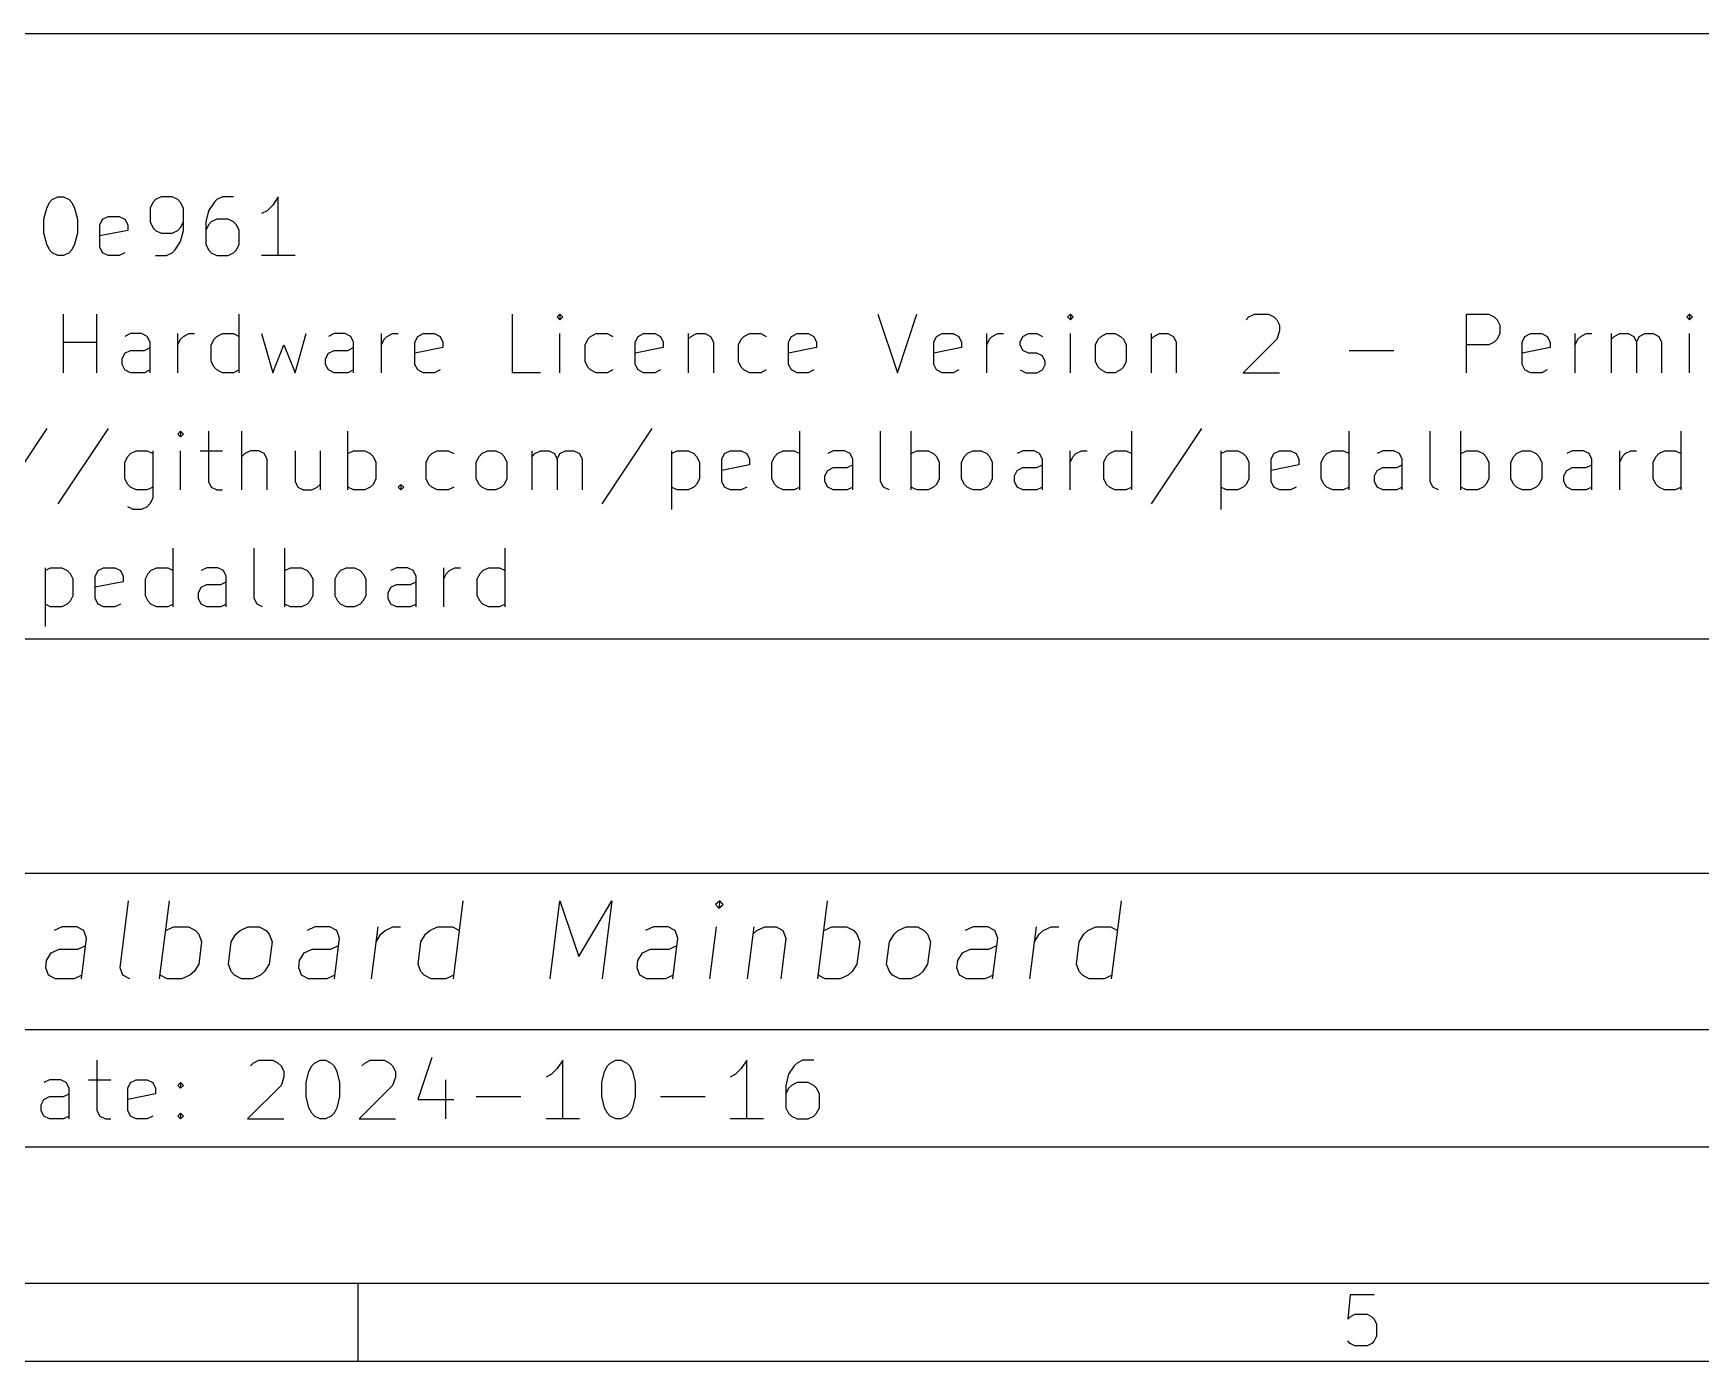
# Model space of a CAD drawing. Extents: x 0.4 to 11.3, y -7.9 to -0.4.
# Drawn here: x 7.94 to 9.621, y -7.874 to -6.536 of the extents above; entities that cross this region are included whole.
import ezdxf

# ---------------------------------------------------------------- set-up
doc = ezdxf.new("R2010")
doc.units = 0
doc.header["$MEASUREMENT"] = 0
doc.layers.add('RED2', color=1, linetype='CONTINUOUS')

msp = doc.modelspace()

# ---------------------------------------------------------------- linework, layer by layer
at = {"layer": 'RED2', "linetype": 'CONTINUOUS'}
for p, q in [((6.9686, -6.5357), (11.2206, -6.5357)), ((7.9539, -6.7118), (7.9567, -6.7061)), ((7.9567, -6.7061), (7.9595, -6.7033)), ((7.9595, -6.7033), (7.9652, -6.7005)), ((7.9652, -6.7005), (7.9708, -6.7005)), ((7.9708, -6.7005), (7.9764, -6.7033)), ((7.9764, -6.7033), (7.9792, -6.7061)), ((7.9792, -6.7061), (7.982, -6.7118)), ((8.0608, -6.7061), (8.058, -6.7118)), ((8.0636, -6.7033), (8.0608, -6.7061)), ((8.0692, -6.7005), (8.0636, -6.7033)), ((8.0805, -6.7005), (8.0692, -6.7005)), ((8.0861, -6.7033), (8.0805, -6.7005)), ((8.0889, -6.7061), (8.0861, -6.7033)), ((8.0917, -6.7118), (8.0889, -6.7061)), ((8.1226, -6.7061), (8.117, -6.7146)), ((8.1255, -6.7033), (8.1226, -6.7061)), ((8.1311, -6.7005), (8.1255, -6.7033)), ((8.1423, -6.7005), (8.1311, -6.7005)), ((8.1873, -6.7005), (8.1817, -6.709)), ((8.1873, -6.7596), (8.1873, -6.7005)), ((7.9511, -6.723), (7.9539, -6.7118)), ((7.9511, -6.7371), (7.9511, -6.723)), ((7.982, -6.7118), (7.9848, -6.723)), ((7.9848, -6.723), (7.9848, -6.7371)), ((8.0073, -6.7286), (8.0102, -6.723)), ((8.0102, -6.723), (8.0158, -6.7202)), ((8.0158, -6.7202), (8.027, -6.7202)), ((8.027, -6.7202), (8.0326, -6.723)), ((8.0326, -6.723), (8.0355, -6.7286)), ((8.058, -6.7118), (8.058, -6.7258)), ((8.0917, -6.7343), (8.0917, -6.7118)), ((8.117, -6.7146), (8.1142, -6.7258)), ((8.1255, -6.723), (8.1198, -6.7258)), ((8.1367, -6.723), (8.1255, -6.723)), ((8.1423, -6.7258), (8.1367, -6.723)), ((8.1761, -6.7146), (8.1704, -6.7174)), ((8.1817, -6.709), (8.1761, -6.7146)), ((7.9539, -6.7483), (7.9511, -6.7371)), ((7.9848, -6.7371), (7.982, -6.7483)), ((8.0073, -6.7511), (8.0073, -6.7286)), ((8.0355, -6.7343), (8.0073, -6.7399)), ((8.0355, -6.7286), (8.0355, -6.7343)), ((8.058, -6.7258), (8.0608, -6.7315)), ((8.0608, -6.7315), (8.0636, -6.7343)), ((8.0636, -6.7343), (8.0692, -6.7371)), ((8.0692, -6.7371), (8.0805, -6.7371)), ((8.0805, -6.7371), (8.0861, -6.7343)), ((8.0861, -6.7343), (8.0889, -6.7315)), ((8.0889, -6.7315), (8.0917, -6.7258)), ((8.0889, -6.7455), (8.0917, -6.7343)), ((8.1142, -6.7258), (8.1142, -6.7483)), ((8.117, -6.7286), (8.1142, -6.7343)), ((8.1198, -6.7258), (8.117, -6.7286)), ((8.1451, -6.7286), (8.1423, -6.7258)), ((8.1479, -6.7343), (8.1451, -6.7286)), ((8.1479, -6.7483), (8.1479, -6.7343)), ((7.9567, -6.754), (7.9539, -6.7483)), ((7.9595, -6.7568), (7.9567, -6.754)), ((7.9652, -6.7596), (7.9595, -6.7568)), ((7.9764, -6.7568), (7.9708, -6.7596)), ((7.9792, -6.754), (7.9764, -6.7568)), ((7.982, -6.7483), (7.9792, -6.754)), ((8.0102, -6.7568), (8.0073, -6.7511)), ((8.0158, -6.7596), (8.0102, -6.7568)), ((8.0326, -6.7568), (8.027, -6.7596)), ((8.0748, -6.7596), (8.0805, -6.7568)), ((8.0805, -6.7568), (8.0833, -6.754)), ((8.0833, -6.754), (8.0889, -6.7455)), ((8.1142, -6.7483), (8.117, -6.754)), ((8.117, -6.754), (8.1198, -6.7568)), ((8.1198, -6.7568), (8.1255, -6.7596)), ((8.1367, -6.7596), (8.1423, -6.7568)), ((8.1423, -6.7568), (8.1451, -6.754)), ((8.1451, -6.754), (8.1479, -6.7483)), ((7.9708, -6.7596), (7.9652, -6.7596)), ((8.027, -6.7596), (8.0158, -6.7596)), ((8.0636, -6.7596), (8.0748, -6.7596)), ((8.1255, -6.7596), (8.1367, -6.7596)), ((8.2042, -6.7596), (8.1704, -6.7596)), ((7.9708, -6.8777), (7.9708, -6.8186)), ((8.0045, -6.8777), (8.0045, -6.8186)), ((8.1479, -6.8777), (8.1479, -6.8186)), ((8.4235, -6.8777), (8.4235, -6.8186)), ((8.4713, -6.8186), (8.4685, -6.8214)), ((8.4685, -6.8214), (8.4713, -6.8243)), ((8.4741, -6.8214), (8.4713, -6.8186)), ((8.4713, -6.8186), (8.4713, -6.8243)), ((8.4713, -6.8243), (8.4741, -6.8214)), ((8.7919, -6.8186), (8.8116, -6.8777)), ((8.8116, -6.8777), (8.8313, -6.8186)), ((8.986, -6.8186), (8.9831, -6.8214)), ((8.9831, -6.8214), (8.986, -6.8243)), ((8.9888, -6.8214), (8.986, -6.8186)), ((8.986, -6.8186), (8.986, -6.8243)), ((8.986, -6.8243), (8.9888, -6.8214)), ((9.1631, -6.8243), (9.1659, -6.8214)), ((9.1659, -6.8214), (9.1716, -6.8186)), ((9.1716, -6.8186), (9.1856, -6.8186)), ((9.1856, -6.8186), (9.1912, -6.8214)), ((9.1912, -6.8214), (9.1941, -6.8243)), ((9.1941, -6.8243), (9.1969, -6.8299)), ((9.3853, -6.8777), (9.3853, -6.8186)), ((9.3853, -6.8186), (9.4078, -6.8186)), ((9.4078, -6.8186), (9.4134, -6.8214)), ((9.4134, -6.8214), (9.4162, -6.8243)), ((9.4162, -6.8243), (9.419, -6.8299)), ((9.6103, -6.8186), (9.6074, -6.8214)), ((9.6074, -6.8214), (9.6103, -6.8243)), ((9.6131, -6.8214), (9.6103, -6.8186)), ((9.6103, -6.8186), (9.6103, -6.8243)), ((9.6103, -6.8243), (9.6131, -6.8214)), ((8.0383, -6.8383), (8.0326, -6.8411)), ((8.0495, -6.8383), (8.0383, -6.8383)), ((8.0551, -6.8411), (8.0495, -6.8383)), ((8.058, -6.8468), (8.0551, -6.8411)), ((8.0861, -6.8777), (8.0861, -6.8383)), ((8.0889, -6.8439), (8.0917, -6.8411)), ((8.0917, -6.8411), (8.0973, -6.8383)), ((8.0973, -6.8383), (8.1029, -6.8383)), ((8.1226, -6.8439), (8.1254, -6.8411)), ((8.1254, -6.8411), (8.1311, -6.8383)), ((8.1311, -6.8383), (8.1423, -6.8383)), ((8.1423, -6.8383), (8.1479, -6.8411)), ((8.1704, -6.8383), (8.1817, -6.8777)), ((8.2042, -6.8777), (8.2154, -6.8383)), ((8.2436, -6.8383), (8.2379, -6.8411)), ((8.2548, -6.8383), (8.2436, -6.8383)), ((8.2604, -6.8411), (8.2548, -6.8383)), ((8.2632, -6.8468), (8.2604, -6.8411)), ((8.2914, -6.8777), (8.2914, -6.8383)), ((8.2942, -6.8439), (8.297, -6.8411)), ((8.297, -6.8411), (8.3026, -6.8383)), ((8.3026, -6.8383), (8.3082, -6.8383)), ((8.3251, -6.8468), (8.3279, -6.8411)), ((8.3279, -6.8411), (8.3335, -6.8383)), ((8.3335, -6.8383), (8.3448, -6.8383)), ((8.3448, -6.8383), (8.3504, -6.8411)), ((8.3504, -6.8411), (8.3532, -6.8468)), ((8.4713, -6.8777), (8.4713, -6.8383)), ((8.4995, -6.8439), (8.5023, -6.8411)), ((8.5023, -6.8411), (8.5079, -6.8383)), ((8.5079, -6.8383), (8.5191, -6.8383)), ((8.5191, -6.8383), (8.5248, -6.8411)), ((8.5473, -6.8468), (8.5501, -6.8411)), ((8.5501, -6.8411), (8.5557, -6.8383)), ((8.5557, -6.8383), (8.567, -6.8383)), ((8.567, -6.8383), (8.5726, -6.8411)), ((8.5726, -6.8411), (8.5754, -6.8468)), ((8.6007, -6.8383), (8.6007, -6.8777)), ((8.6007, -6.8439), (8.6035, -6.8411)), ((8.6035, -6.8411), (8.6091, -6.8383)), ((8.6091, -6.8383), (8.6176, -6.8383)), ((8.6176, -6.8383), (8.6232, -6.8411)), ((8.6232, -6.8411), (8.626, -6.8468)), ((8.6541, -6.8439), (8.6569, -6.8411)), ((8.6569, -6.8411), (8.6626, -6.8383)), ((8.6626, -6.8383), (8.6738, -6.8383)), ((8.6738, -6.8383), (8.6794, -6.8411)), ((8.7019, -6.8468), (8.7047, -6.8411)), ((8.7047, -6.8411), (8.7104, -6.8383)), ((8.7104, -6.8383), (8.7216, -6.8383)), ((8.7216, -6.8383), (8.7272, -6.8411)), ((8.7272, -6.8411), (8.7301, -6.8468)), ((8.8482, -6.8468), (8.851, -6.8411)), ((8.851, -6.8411), (8.8566, -6.8383)), ((8.8566, -6.8383), (8.8679, -6.8383)), ((8.8679, -6.8383), (8.8735, -6.8411)), ((8.8735, -6.8411), (8.8763, -6.8468)), ((8.9016, -6.8777), (8.9016, -6.8383)), ((8.9044, -6.8439), (8.9072, -6.8411)), ((8.9072, -6.8411), (8.9128, -6.8383)), ((8.9128, -6.8383), (8.9185, -6.8383)), ((8.9353, -6.8468), (8.9382, -6.8411)), ((8.9382, -6.8411), (8.9438, -6.8383)), ((8.9438, -6.8383), (8.9522, -6.8383)), ((8.9522, -6.8383), (8.9578, -6.8411)), ((8.986, -6.8777), (8.986, -6.8383)), ((9.0141, -6.8439), (9.0169, -6.8411)), ((9.0169, -6.8411), (9.0225, -6.8383)), ((9.0225, -6.8383), (9.031, -6.8383)), ((9.031, -6.8383), (9.0366, -6.8411)), ((9.0366, -6.8411), (9.0394, -6.8439)), ((9.0675, -6.8383), (9.0675, -6.8777)), ((9.0675, -6.8439), (9.0703, -6.8411)), ((9.0703, -6.8411), (9.0759, -6.8383)), ((9.0759, -6.8383), (9.0844, -6.8383)), ((9.0844, -6.8383), (9.09, -6.8411)), ((9.09, -6.8411), (9.0928, -6.8468)), ((9.1969, -6.8355), (9.1941, -6.8439)), ((9.1969, -6.8299), (9.1969, -6.8355)), ((9.419, -6.8383), (9.4162, -6.8439)), ((9.419, -6.8299), (9.419, -6.8383)), ((9.4415, -6.8468), (9.4443, -6.8411)), ((9.4443, -6.8411), (9.45, -6.8383)), ((9.45, -6.8383), (9.4612, -6.8383)), ((9.4612, -6.8383), (9.4668, -6.8411)), ((9.4668, -6.8411), (9.4697, -6.8468)), ((9.495, -6.8777), (9.495, -6.8383)), ((9.4978, -6.8439), (9.5006, -6.8411)), ((9.5006, -6.8411), (9.5062, -6.8383)), ((9.5062, -6.8383), (9.5118, -6.8383)), ((9.5315, -6.8777), (9.5315, -6.8383)), ((9.5315, -6.8439), (9.5343, -6.8411)), ((9.5343, -6.8411), (9.54, -6.8383)), ((9.54, -6.8383), (9.5484, -6.8383)), ((9.5484, -6.8383), (9.554, -6.8411)), ((9.554, -6.8411), (9.5568, -6.8468)), ((9.5568, -6.8468), (9.5596, -6.8411)), ((9.5596, -6.8411), (9.5653, -6.8383)), ((9.5653, -6.8383), (9.5737, -6.8383)), ((9.5737, -6.8383), (9.5793, -6.8411)), ((9.5793, -6.8411), (9.5821, -6.8468)), ((9.6103, -6.8777), (9.6103, -6.8383)), ((7.9708, -6.8468), (8.0045, -6.8468)), ((8.0298, -6.8636), (8.0326, -6.858)), ((8.0326, -6.858), (8.0383, -6.8552)), ((8.0383, -6.8552), (8.0523, -6.8552)), ((8.0523, -6.8552), (8.058, -6.8524)), ((8.058, -6.8777), (8.058, -6.8468)), ((8.0861, -6.8496), (8.0889, -6.8439)), ((8.1198, -6.8496), (8.1226, -6.8439)), ((8.1198, -6.8664), (8.1198, -6.8496)), ((8.1817, -6.8777), (8.1929, -6.8496)), ((8.1929, -6.8496), (8.2042, -6.8777)), ((8.2351, -6.8636), (8.2379, -6.858)), ((8.2379, -6.858), (8.2436, -6.8552)), ((8.2436, -6.8552), (8.2576, -6.8552)), ((8.2576, -6.8552), (8.2632, -6.8524)), ((8.2632, -6.8777), (8.2632, -6.8468)), ((8.2914, -6.8496), (8.2942, -6.8439)), ((8.3251, -6.8693), (8.3251, -6.8468)), ((8.3532, -6.8524), (8.3251, -6.858)), ((8.3532, -6.8468), (8.3532, -6.8524)), ((8.4966, -6.8496), (8.4995, -6.8439)), ((8.4966, -6.8664), (8.4966, -6.8496)), ((8.5473, -6.8693), (8.5473, -6.8468)), ((8.5754, -6.8524), (8.5473, -6.858)), ((8.5754, -6.8468), (8.5754, -6.8524)), ((8.626, -6.8468), (8.626, -6.8777)), ((8.6513, -6.8496), (8.6541, -6.8439)), ((8.6513, -6.8664), (8.6513, -6.8496)), ((8.7019, -6.8693), (8.7019, -6.8468)), ((8.7301, -6.8524), (8.7019, -6.858)), ((8.7301, -6.8468), (8.7301, -6.8524)), ((8.8482, -6.8693), (8.8482, -6.8468)), ((8.8763, -6.8524), (8.8482, -6.858)), ((8.8763, -6.8468), (8.8763, -6.8524)), ((8.9016, -6.8496), (8.9044, -6.8439)), ((8.9353, -6.8496), (8.9353, -6.8468)), ((8.9382, -6.8552), (8.9353, -6.8496)), ((8.9438, -6.858), (8.9382, -6.8552)), ((8.9522, -6.858), (8.9438, -6.858)), ((8.9578, -6.8608), (8.9522, -6.858)), ((9.0113, -6.8496), (9.0141, -6.8439)), ((9.0113, -6.8664), (9.0113, -6.8496)), ((9.0394, -6.8439), (9.0422, -6.8496)), ((9.0422, -6.8496), (9.0422, -6.8664)), ((9.0928, -6.8468), (9.0928, -6.8777)), ((9.1941, -6.8439), (9.1603, -6.8777)), ((9.2672, -6.8552), (9.3122, -6.8552)), ((9.4078, -6.8496), (9.3853, -6.8496)), ((9.4134, -6.8468), (9.4078, -6.8496)), ((9.4162, -6.8439), (9.4134, -6.8468)), ((9.4415, -6.8693), (9.4415, -6.8468)), ((9.4697, -6.8524), (9.4415, -6.858)), ((9.4697, -6.8468), (9.4697, -6.8524)), ((9.495, -6.8496), (9.4978, -6.8439)), ((9.5568, -6.8468), (9.5568, -6.8777)), ((9.5821, -6.8468), (9.5821, -6.8777)), ((8.0298, -6.8693), (8.0298, -6.8636)), ((8.0326, -6.8749), (8.0298, -6.8693)), ((8.0383, -6.8777), (8.0326, -6.8749)), ((8.058, -6.8749), (8.0523, -6.8777)), ((8.1226, -6.8721), (8.1198, -6.8664)), ((8.1254, -6.8749), (8.1226, -6.8721)), ((8.1311, -6.8777), (8.1254, -6.8749)), ((8.1479, -6.8749), (8.1423, -6.8777)), ((8.2351, -6.8693), (8.2351, -6.8636)), ((8.2379, -6.8749), (8.2351, -6.8693)), ((8.2436, -6.8777), (8.2379, -6.8749)), ((8.2632, -6.8749), (8.2576, -6.8777)), ((8.3279, -6.8749), (8.3251, -6.8693)), ((8.3335, -6.8777), (8.3279, -6.8749)), ((8.3504, -6.8749), (8.3448, -6.8777)), ((8.4995, -6.8721), (8.4966, -6.8664)), ((8.5023, -6.8749), (8.4995, -6.8721)), ((8.5079, -6.8777), (8.5023, -6.8749)), ((8.5248, -6.8749), (8.5191, -6.8777)), ((8.5501, -6.8749), (8.5473, -6.8693)), ((8.5557, -6.8777), (8.5501, -6.8749)), ((8.5726, -6.8749), (8.567, -6.8777)), ((8.6541, -6.8721), (8.6513, -6.8664)), ((8.6569, -6.8749), (8.6541, -6.8721)), ((8.6626, -6.8777), (8.6569, -6.8749)), ((8.6794, -6.8749), (8.6738, -6.8777)), ((8.7047, -6.8749), (8.7019, -6.8693)), ((8.7104, -6.8777), (8.7047, -6.8749)), ((8.7272, -6.8749), (8.7216, -6.8777)), ((8.851, -6.8749), (8.8482, -6.8693)), ((8.8566, -6.8777), (8.851, -6.8749)), ((8.8735, -6.8749), (8.8679, -6.8777)), ((8.9353, -6.8749), (8.941, -6.8777)), ((8.9522, -6.8777), (8.9578, -6.8749)), ((8.9606, -6.8664), (8.9578, -6.8608)), ((8.9578, -6.8749), (8.9606, -6.8693)), ((8.9606, -6.8693), (8.9606, -6.8664)), ((9.0141, -6.8721), (9.0113, -6.8664)), ((9.0169, -6.8749), (9.0141, -6.8721)), ((9.0225, -6.8777), (9.0169, -6.8749)), ((9.0366, -6.8749), (9.031, -6.8777)), ((9.0394, -6.8721), (9.0366, -6.8749)), ((9.0422, -6.8664), (9.0394, -6.8721)), ((9.4443, -6.8749), (9.4415, -6.8693)), ((9.45, -6.8777), (9.4443, -6.8749)), ((9.4668, -6.8749), (9.4612, -6.8777)), ((8.0523, -6.8777), (8.0383, -6.8777)), ((8.1423, -6.8777), (8.1311, -6.8777)), ((8.2576, -6.8777), (8.2436, -6.8777)), ((8.3448, -6.8777), (8.3335, -6.8777)), ((8.4517, -6.8777), (8.4235, -6.8777)), ((8.5191, -6.8777), (8.5079, -6.8777)), ((8.567, -6.8777), (8.5557, -6.8777)), ((8.6738, -6.8777), (8.6626, -6.8777)), ((8.7216, -6.8777), (8.7104, -6.8777)), ((8.8679, -6.8777), (8.8566, -6.8777)), ((8.941, -6.8777), (8.9522, -6.8777)), ((9.031, -6.8777), (9.0225, -6.8777)), ((9.1603, -6.8777), (9.1969, -6.8777)), ((9.4612, -6.8777), (9.45, -6.8777)), ((7.9539, -6.9339), (7.9033, -7.0099)), ((8.0158, -6.9339), (7.9651, -7.0099)), ((8.0889, -6.9367), (8.0861, -6.9396)), ((8.0861, -6.9396), (8.0889, -6.9424)), ((8.0917, -6.9396), (8.0889, -6.9367)), ((8.0889, -6.9367), (8.0889, -6.9424)), ((8.0889, -6.9424), (8.0917, -6.9396)), ((8.117, -6.9367), (8.117, -6.9874)), ((8.1507, -6.9958), (8.1507, -6.9367)), ((8.2576, -6.9958), (8.2576, -6.9367)), ((8.5641, -6.9339), (8.5135, -7.0099)), ((8.7132, -6.9958), (8.7132, -6.9367)), ((8.7947, -6.9874), (8.7947, -6.9367)), ((8.8256, -6.9958), (8.8256, -6.9367)), ((9.0478, -6.9958), (9.0478, -6.9367)), ((9.1181, -6.9339), (9.0675, -7.0099)), ((9.2671, -6.9958), (9.2671, -6.9367)), ((9.3487, -6.9874), (9.3487, -6.9367)), ((9.3796, -6.9958), (9.3796, -6.9367)), ((9.6018, -6.9958), (9.6018, -6.9367)), ((8.0355, -6.9621), (8.0383, -6.9592)), ((8.0383, -6.9592), (8.0439, -6.9564)), ((8.0439, -6.9564), (8.0551, -6.9564)), ((8.0551, -6.9564), (8.0608, -6.9592)), ((8.0608, -6.9564), (8.0608, -7.0042)), ((8.0889, -6.9958), (8.0889, -6.9564)), ((8.1086, -6.9564), (8.1311, -6.9564)), ((8.1536, -6.9592), (8.1507, -6.9621)), ((8.1592, -6.9564), (8.1536, -6.9592)), ((8.1676, -6.9564), (8.1592, -6.9564)), ((8.1732, -6.9592), (8.1676, -6.9564)), ((8.1761, -6.9649), (8.1732, -6.9592)), ((8.2042, -6.9564), (8.2042, -6.9874)), ((8.2295, -6.9564), (8.2295, -6.9958)), ((8.2576, -6.9592), (8.2632, -6.9564)), ((8.2632, -6.9564), (8.2745, -6.9564)), ((8.2745, -6.9564), (8.2801, -6.9592)), ((8.2801, -6.9592), (8.2829, -6.9621)), ((8.3392, -6.9621), (8.342, -6.9592)), ((8.342, -6.9592), (8.3476, -6.9564)), ((8.3476, -6.9564), (8.3588, -6.9564)), ((8.3588, -6.9564), (8.3645, -6.9592)), ((8.3898, -6.9621), (8.3926, -6.9592)), ((8.3926, -6.9592), (8.3982, -6.9564)), ((8.3982, -6.9564), (8.4066, -6.9564)), ((8.4066, -6.9564), (8.4123, -6.9592)), ((8.4123, -6.9592), (8.4151, -6.9621)), ((8.4432, -6.9958), (8.4432, -6.9564)), ((8.4432, -6.9621), (8.446, -6.9592)), ((8.446, -6.9592), (8.4516, -6.9564)), ((8.4516, -6.9564), (8.4601, -6.9564)), ((8.4601, -6.9564), (8.4657, -6.9592)), ((8.4657, -6.9592), (8.4685, -6.9649)), ((8.4685, -6.9649), (8.4713, -6.9592)), ((8.4713, -6.9592), (8.4769, -6.9564)), ((8.4769, -6.9564), (8.4854, -6.9564)), ((8.4854, -6.9564), (8.491, -6.9592)), ((8.491, -6.9592), (8.4938, -6.9649)), ((8.5838, -6.9564), (8.5838, -7.0155)), ((8.5838, -6.9592), (8.5894, -6.9564)), ((8.5894, -6.9564), (8.6007, -6.9564)), ((8.6007, -6.9564), (8.6063, -6.9592)), ((8.6063, -6.9592), (8.6091, -6.9621)), ((8.6344, -6.9649), (8.6372, -6.9592)), ((8.6372, -6.9592), (8.6429, -6.9564)), ((8.6429, -6.9564), (8.6541, -6.9564)), ((8.6541, -6.9564), (8.6597, -6.9592)), ((8.6597, -6.9592), (8.6626, -6.9649)), ((8.6879, -6.9621), (8.6907, -6.9592)), ((8.6907, -6.9592), (8.6963, -6.9564)), ((8.6963, -6.9564), (8.7075, -6.9564)), ((8.7075, -6.9564), (8.7132, -6.9592)), ((8.7469, -6.9564), (8.7413, -6.9592)), ((8.7582, -6.9564), (8.7469, -6.9564)), ((8.7638, -6.9592), (8.7582, -6.9564)), ((8.7666, -6.9649), (8.7638, -6.9592)), ((8.8256, -6.9592), (8.8313, -6.9564)), ((8.8313, -6.9564), (8.8425, -6.9564)), ((8.8425, -6.9564), (8.8481, -6.9592)), ((8.8481, -6.9592), (8.851, -6.9621)), ((8.8791, -6.9621), (8.8819, -6.9592)), ((8.8819, -6.9592), (8.8875, -6.9564)), ((8.8875, -6.9564), (8.896, -6.9564)), ((8.896, -6.9564), (8.9016, -6.9592)), ((8.9016, -6.9592), (8.9044, -6.9621)), ((8.9381, -6.9564), (8.9325, -6.9592)), ((8.9494, -6.9564), (8.9381, -6.9564)), ((8.955, -6.9592), (8.9494, -6.9564)), ((8.9578, -6.9649), (8.955, -6.9592)), ((8.9859, -6.9958), (8.9859, -6.9564)), ((8.9887, -6.9621), (8.9916, -6.9592)), ((8.9916, -6.9592), (8.9972, -6.9564)), ((8.9972, -6.9564), (9.0028, -6.9564)), ((9.0225, -6.9621), (9.0253, -6.9592)), ((9.0253, -6.9592), (9.0309, -6.9564)), ((9.0309, -6.9564), (9.0422, -6.9564)), ((9.0422, -6.9564), (9.0478, -6.9592)), ((9.1378, -6.9564), (9.1378, -7.0155)), ((9.1378, -6.9592), (9.1434, -6.9564)), ((9.1434, -6.9564), (9.1547, -6.9564)), ((9.1547, -6.9564), (9.1603, -6.9592)), ((9.1603, -6.9592), (9.1631, -6.9621)), ((9.1884, -6.9649), (9.1912, -6.9592)), ((9.1912, -6.9592), (9.1968, -6.9564)), ((9.1968, -6.9564), (9.2081, -6.9564)), ((9.2081, -6.9564), (9.2137, -6.9592)), ((9.2137, -6.9592), (9.2165, -6.9649)), ((9.2418, -6.9621), (9.2446, -6.9592)), ((9.2446, -6.9592), (9.2503, -6.9564)), ((9.2503, -6.9564), (9.2615, -6.9564)), ((9.2615, -6.9564), (9.2671, -6.9592)), ((9.3009, -6.9564), (9.2953, -6.9592)), ((9.3121, -6.9564), (9.3009, -6.9564)), ((9.3178, -6.9592), (9.3121, -6.9564)), ((9.3206, -6.9649), (9.3178, -6.9592)), ((9.3796, -6.9592), (9.3853, -6.9564)), ((9.3853, -6.9564), (9.3965, -6.9564)), ((9.3965, -6.9564), (9.4021, -6.9592)), ((9.4021, -6.9592), (9.4049, -6.9621)), ((9.4331, -6.9621), (9.4359, -6.9592)), ((9.4359, -6.9592), (9.4415, -6.9564)), ((9.4415, -6.9564), (9.4499, -6.9564)), ((9.4499, -6.9564), (9.4556, -6.9592)), ((9.4556, -6.9592), (9.4584, -6.9621)), ((9.4921, -6.9564), (9.4865, -6.9592)), ((9.5034, -6.9564), (9.4921, -6.9564)), ((9.509, -6.9592), (9.5034, -6.9564)), ((9.5118, -6.9649), (9.509, -6.9592)), ((9.5399, -6.9958), (9.5399, -6.9564)), ((9.5427, -6.9621), (9.5455, -6.9592)), ((9.5455, -6.9592), (9.5512, -6.9564)), ((9.5512, -6.9564), (9.5568, -6.9564)), ((9.5765, -6.9621), (9.5793, -6.9592)), ((9.5793, -6.9592), (9.5849, -6.9564)), ((9.5849, -6.9564), (9.5962, -6.9564)), ((9.5962, -6.9564), (9.6018, -6.9592)), ((8.0326, -6.9677), (8.0355, -6.9621)), ((8.0326, -6.9846), (8.0326, -6.9677)), ((8.1761, -6.9958), (8.1761, -6.9649)), ((8.2829, -6.9621), (8.2857, -6.9677)), ((8.2857, -6.9677), (8.2857, -6.9846)), ((8.3363, -6.9677), (8.3392, -6.9621)), ((8.3363, -6.9846), (8.3363, -6.9677)), ((8.387, -6.9677), (8.3898, -6.9621)), ((8.387, -6.9846), (8.387, -6.9677)), ((8.4151, -6.9621), (8.4179, -6.9677)), ((8.4179, -6.9677), (8.4179, -6.9846)), ((8.4685, -6.9649), (8.4685, -6.9958)), ((8.4938, -6.9649), (8.4938, -6.9958)), ((8.6091, -6.9621), (8.6119, -6.9677)), ((8.6119, -6.9677), (8.6119, -6.9846)), ((8.6344, -6.9874), (8.6344, -6.9649)), ((8.6626, -6.9705), (8.6344, -6.9761)), ((8.6626, -6.9649), (8.6626, -6.9705)), ((8.685, -6.9677), (8.6879, -6.9621)), ((8.685, -6.9846), (8.685, -6.9677)), ((8.7385, -6.9817), (8.7413, -6.9761)), ((8.7413, -6.9761), (8.7469, -6.9733)), ((8.7469, -6.9733), (8.761, -6.9733)), ((8.761, -6.9733), (8.7666, -6.9705)), ((8.7666, -6.9958), (8.7666, -6.9649)), ((8.851, -6.9621), (8.8538, -6.9677)), ((8.8538, -6.9677), (8.8538, -6.9846)), ((8.8763, -6.9677), (8.8791, -6.9621)), ((8.8763, -6.9846), (8.8763, -6.9677)), ((8.9044, -6.9621), (8.9072, -6.9677)), ((8.9072, -6.9677), (8.9072, -6.9846)), ((8.9297, -6.9817), (8.9325, -6.9761)), ((8.9325, -6.9761), (8.9381, -6.9733)), ((8.9381, -6.9733), (8.9522, -6.9733)), ((8.9522, -6.9733), (8.9578, -6.9705)), ((8.9578, -6.9958), (8.9578, -6.9649)), ((8.9859, -6.9677), (8.9887, -6.9621)), ((9.0197, -6.9677), (9.0225, -6.9621)), ((9.0197, -6.9846), (9.0197, -6.9677)), ((9.1631, -6.9621), (9.1659, -6.9677)), ((9.1659, -6.9677), (9.1659, -6.9846)), ((9.1884, -6.9874), (9.1884, -6.9649)), ((9.2165, -6.9705), (9.1884, -6.9761)), ((9.2165, -6.9649), (9.2165, -6.9705)), ((9.239, -6.9677), (9.2418, -6.9621)), ((9.239, -6.9846), (9.239, -6.9677)), ((9.2925, -6.9817), (9.2953, -6.9761)), ((9.2953, -6.9761), (9.3009, -6.9733)), ((9.3009, -6.9733), (9.315, -6.9733)), ((9.315, -6.9733), (9.3206, -6.9705)), ((9.3206, -6.9958), (9.3206, -6.9649)), ((9.4049, -6.9621), (9.4078, -6.9677)), ((9.4078, -6.9677), (9.4078, -6.9846)), ((9.4302, -6.9677), (9.4331, -6.9621)), ((9.4302, -6.9846), (9.4302, -6.9677)), ((9.4584, -6.9621), (9.4612, -6.9677)), ((9.4612, -6.9677), (9.4612, -6.9846)), ((9.4837, -6.9817), (9.4865, -6.9761)), ((9.4865, -6.9761), (9.4921, -6.9733)), ((9.4921, -6.9733), (9.5062, -6.9733)), ((9.5062, -6.9733), (9.5118, -6.9705)), ((9.5118, -6.9958), (9.5118, -6.9649)), ((9.5399, -6.9677), (9.5427, -6.9621)), ((9.5737, -6.9677), (9.5765, -6.9621)), ((9.5737, -6.9846), (9.5737, -6.9677)), ((8.0355, -6.9902), (8.0326, -6.9846)), ((8.0383, -6.993), (8.0355, -6.9902)), ((8.0439, -6.9958), (8.0383, -6.993)), ((8.0608, -6.993), (8.0551, -6.9958)), ((8.117, -6.9874), (8.1198, -6.993)), ((8.1198, -6.993), (8.1254, -6.9958)), ((8.2042, -6.9874), (8.207, -6.993)), ((8.207, -6.993), (8.2126, -6.9958)), ((8.2211, -6.9958), (8.2267, -6.993)), ((8.2267, -6.993), (8.2295, -6.9902)), ((8.2632, -6.9958), (8.2576, -6.993)), ((8.2801, -6.993), (8.2745, -6.9958)), ((8.2829, -6.9902), (8.2801, -6.993)), ((8.2857, -6.9846), (8.2829, -6.9902)), ((8.3082, -6.993), (8.311, -6.9902)), ((8.311, -6.9958), (8.3082, -6.993)), ((8.311, -6.9902), (8.3138, -6.993)), ((8.311, -6.9902), (8.311, -6.9958)), ((8.3138, -6.993), (8.311, -6.9958)), ((8.3392, -6.9902), (8.3363, -6.9846)), ((8.342, -6.993), (8.3392, -6.9902)), ((8.3476, -6.9958), (8.342, -6.993)), ((8.3645, -6.993), (8.3588, -6.9958)), ((8.3898, -6.9902), (8.387, -6.9846)), ((8.3926, -6.993), (8.3898, -6.9902)), ((8.3982, -6.9958), (8.3926, -6.993)), ((8.4123, -6.993), (8.4066, -6.9958)), ((8.4151, -6.9902), (8.4123, -6.993)), ((8.4179, -6.9846), (8.4151, -6.9902)), ((8.5894, -6.9958), (8.5838, -6.993)), ((8.6063, -6.993), (8.6007, -6.9958)), ((8.6091, -6.9902), (8.6063, -6.993)), ((8.6119, -6.9846), (8.6091, -6.9902)), ((8.6372, -6.993), (8.6344, -6.9874)), ((8.6429, -6.9958), (8.6372, -6.993)), ((8.6597, -6.993), (8.6541, -6.9958)), ((8.6879, -6.9902), (8.685, -6.9846)), ((8.6907, -6.993), (8.6879, -6.9902)), ((8.6963, -6.9958), (8.6907, -6.993)), ((8.7132, -6.993), (8.7075, -6.9958)), ((8.7385, -6.9874), (8.7385, -6.9817)), ((8.7413, -6.993), (8.7385, -6.9874)), ((8.7469, -6.9958), (8.7413, -6.993)), ((8.7666, -6.993), (8.761, -6.9958)), ((8.7975, -6.993), (8.7947, -6.9874)), ((8.8032, -6.9958), (8.7975, -6.993)), ((8.8313, -6.9958), (8.8256, -6.993)), ((8.8481, -6.993), (8.8425, -6.9958)), ((8.851, -6.9902), (8.8481, -6.993)), ((8.8538, -6.9846), (8.851, -6.9902)), ((8.8791, -6.9902), (8.8763, -6.9846)), ((8.8819, -6.993), (8.8791, -6.9902)), ((8.8875, -6.9958), (8.8819, -6.993)), ((8.9016, -6.993), (8.896, -6.9958)), ((8.9044, -6.9902), (8.9016, -6.993)), ((8.9072, -6.9846), (8.9044, -6.9902)), ((8.9297, -6.9874), (8.9297, -6.9817)), ((8.9325, -6.993), (8.9297, -6.9874)), ((8.9381, -6.9958), (8.9325, -6.993)), ((8.9578, -6.993), (8.9522, -6.9958)), ((9.0225, -6.9902), (9.0197, -6.9846)), ((9.0253, -6.993), (9.0225, -6.9902)), ((9.0309, -6.9958), (9.0253, -6.993)), ((9.0478, -6.993), (9.0422, -6.9958)), ((9.1434, -6.9958), (9.1378, -6.993)), ((9.1603, -6.993), (9.1547, -6.9958)), ((9.1631, -6.9902), (9.1603, -6.993)), ((9.1659, -6.9846), (9.1631, -6.9902)), ((9.1912, -6.993), (9.1884, -6.9874)), ((9.1968, -6.9958), (9.1912, -6.993)), ((9.2137, -6.993), (9.2081, -6.9958)), ((9.2418, -6.9902), (9.239, -6.9846)), ((9.2446, -6.993), (9.2418, -6.9902)), ((9.2503, -6.9958), (9.2446, -6.993)), ((9.2671, -6.993), (9.2615, -6.9958)), ((9.2925, -6.9874), (9.2925, -6.9817)), ((9.2953, -6.993), (9.2925, -6.9874)), ((9.3009, -6.9958), (9.2953, -6.993)), ((9.3206, -6.993), (9.315, -6.9958)), ((9.3515, -6.993), (9.3487, -6.9874)), ((9.3571, -6.9958), (9.3515, -6.993)), ((9.3853, -6.9958), (9.3796, -6.993)), ((9.4021, -6.993), (9.3965, -6.9958)), ((9.4049, -6.9902), (9.4021, -6.993)), ((9.4078, -6.9846), (9.4049, -6.9902)), ((9.4331, -6.9902), (9.4302, -6.9846)), ((9.4359, -6.993), (9.4331, -6.9902)), ((9.4415, -6.9958), (9.4359, -6.993)), ((9.4556, -6.993), (9.4499, -6.9958)), ((9.4584, -6.9902), (9.4556, -6.993)), ((9.4612, -6.9846), (9.4584, -6.9902)), ((9.4837, -6.9874), (9.4837, -6.9817)), ((9.4865, -6.993), (9.4837, -6.9874)), ((9.4921, -6.9958), (9.4865, -6.993)), ((9.5118, -6.993), (9.5062, -6.9958)), ((9.5765, -6.9902), (9.5737, -6.9846)), ((9.5793, -6.993), (9.5765, -6.9902)), ((9.5849, -6.9958), (9.5793, -6.993)), ((9.6018, -6.993), (9.5962, -6.9958)), ((8.0551, -6.9958), (8.0439, -6.9958)), ((8.0579, -7.0099), (8.0551, -7.0127)), ((8.0608, -7.0042), (8.0579, -7.0099)), ((8.1254, -6.9958), (8.1311, -6.9958)), ((8.2126, -6.9958), (8.2211, -6.9958)), ((8.2745, -6.9958), (8.2632, -6.9958)), ((8.3588, -6.9958), (8.3476, -6.9958)), ((8.4066, -6.9958), (8.3982, -6.9958)), ((8.6007, -6.9958), (8.5894, -6.9958)), ((8.6541, -6.9958), (8.6429, -6.9958)), ((8.7075, -6.9958), (8.6963, -6.9958)), ((8.761, -6.9958), (8.7469, -6.9958)), ((8.8425, -6.9958), (8.8313, -6.9958)), ((8.896, -6.9958), (8.8875, -6.9958)), ((8.9522, -6.9958), (8.9381, -6.9958)), ((9.0422, -6.9958), (9.0309, -6.9958)), ((9.1547, -6.9958), (9.1434, -6.9958)), ((9.2081, -6.9958), (9.1968, -6.9958)), ((9.2615, -6.9958), (9.2503, -6.9958)), ((9.315, -6.9958), (9.3009, -6.9958)), ((9.3965, -6.9958), (9.3853, -6.9958)), ((9.4499, -6.9958), (9.4415, -6.9958)), ((9.5062, -6.9958), (9.4921, -6.9958)), ((9.5962, -6.9958), (9.5849, -6.9958)), ((8.0411, -7.0155), (8.0355, -7.0127)), ((8.0495, -7.0155), (8.0411, -7.0155)), ((8.0551, -7.0127), (8.0495, -7.0155)), ((8.0815, -7.1136), (8.0815, -7.0545)), ((8.1631, -7.1052), (8.1631, -7.0545)), ((8.194, -7.1136), (8.194, -7.0545)), ((8.4161, -7.1136), (8.4161, -7.0545)), ((7.9522, -7.0742), (7.9522, -7.1333)), ((7.9522, -7.077), (7.9578, -7.0742)), ((7.9578, -7.0742), (7.969, -7.0742)), ((7.969, -7.0742), (7.9746, -7.077)), ((7.9746, -7.077), (7.9775, -7.0799)), ((8.0028, -7.0827), (8.0056, -7.077)), ((8.0056, -7.077), (8.0112, -7.0742)), ((8.0112, -7.0742), (8.0225, -7.0742)), ((8.0225, -7.0742), (8.0281, -7.077)), ((8.0281, -7.077), (8.0309, -7.0827)), ((8.0562, -7.0799), (8.059, -7.077)), ((8.059, -7.077), (8.0646, -7.0742)), ((8.0646, -7.0742), (8.0759, -7.0742)), ((8.0759, -7.0742), (8.0815, -7.077)), ((8.1153, -7.0742), (8.1096, -7.077)), ((8.1265, -7.0742), (8.1153, -7.0742)), ((8.1321, -7.077), (8.1265, -7.0742)), ((8.1349, -7.0827), (8.1321, -7.077)), ((8.194, -7.077), (8.1996, -7.0742)), ((8.1996, -7.0742), (8.2109, -7.0742)), ((8.2109, -7.0742), (8.2165, -7.077)), ((8.2165, -7.077), (8.2193, -7.0799)), ((8.2474, -7.0799), (8.2502, -7.077)), ((8.2502, -7.077), (8.2559, -7.0742)), ((8.2559, -7.0742), (8.2643, -7.0742)), ((8.2643, -7.0742), (8.2699, -7.077)), ((8.2699, -7.077), (8.2727, -7.0799)), ((8.3065, -7.0742), (8.3009, -7.077)), ((8.3177, -7.0742), (8.3065, -7.0742)), ((8.3233, -7.077), (8.3177, -7.0742)), ((8.3262, -7.0827), (8.3233, -7.077)), ((8.3543, -7.1136), (8.3543, -7.0742)), ((8.3571, -7.0799), (8.3599, -7.077)), ((8.3599, -7.077), (8.3655, -7.0742)), ((8.3655, -7.0742), (8.3712, -7.0742)), ((8.3908, -7.0799), (8.3936, -7.077)), ((8.3936, -7.077), (8.3993, -7.0742)), ((8.3993, -7.0742), (8.4105, -7.0742)), ((8.4105, -7.0742), (8.4161, -7.077)), ((7.9775, -7.0799), (7.9803, -7.0855)), ((7.9803, -7.0855), (7.9803, -7.1024)), ((8.0028, -7.1052), (8.0028, -7.0827)), ((8.0309, -7.0883), (8.0028, -7.0939)), ((8.0309, -7.0827), (8.0309, -7.0883)), ((8.0534, -7.0855), (8.0562, -7.0799)), ((8.0534, -7.1024), (8.0534, -7.0855)), ((8.1068, -7.0995), (8.1096, -7.0939)), ((8.1096, -7.0939), (8.1153, -7.0911)), ((8.1153, -7.0911), (8.1293, -7.0911)), ((8.1293, -7.0911), (8.1349, -7.0883)), ((8.1349, -7.1136), (8.1349, -7.0827)), ((8.2193, -7.0799), (8.2221, -7.0855)), ((8.2221, -7.0855), (8.2221, -7.1024)), ((8.2446, -7.0855), (8.2474, -7.0799)), ((8.2446, -7.1024), (8.2446, -7.0855)), ((8.2727, -7.0799), (8.2755, -7.0855)), ((8.2755, -7.0855), (8.2755, -7.1024)), ((8.298, -7.0995), (8.3009, -7.0939)), ((8.3009, -7.0939), (8.3065, -7.0911)), ((8.3065, -7.0911), (8.3205, -7.0911)), ((8.3205, -7.0911), (8.3262, -7.0883)), ((8.3262, -7.1136), (8.3262, -7.0827)), ((8.3543, -7.0855), (8.3571, -7.0799)), ((8.388, -7.0855), (8.3908, -7.0799)), ((8.388, -7.1024), (8.388, -7.0855)), ((7.9578, -7.1136), (7.9522, -7.1108)), ((7.9746, -7.1108), (7.969, -7.1136)), ((7.9775, -7.108), (7.9746, -7.1108)), ((7.9803, -7.1024), (7.9775, -7.108)), ((8.0056, -7.1108), (8.0028, -7.1052)), ((8.0112, -7.1136), (8.0056, -7.1108)), ((8.0281, -7.1108), (8.0225, -7.1136)), ((8.0562, -7.108), (8.0534, -7.1024)), ((8.059, -7.1108), (8.0562, -7.108)), ((8.0646, -7.1136), (8.059, -7.1108)), ((8.0815, -7.1108), (8.0759, -7.1136)), ((8.1068, -7.1052), (8.1068, -7.0995)), ((8.1096, -7.1108), (8.1068, -7.1052)), ((8.1153, -7.1136), (8.1096, -7.1108)), ((8.1349, -7.1108), (8.1293, -7.1136)), ((8.1659, -7.1108), (8.1631, -7.1052)), ((8.1715, -7.1136), (8.1659, -7.1108)), ((8.1996, -7.1136), (8.194, -7.1108)), ((8.2165, -7.1108), (8.2109, -7.1136)), ((8.2193, -7.108), (8.2165, -7.1108)), ((8.2221, -7.1024), (8.2193, -7.108)), ((8.2474, -7.108), (8.2446, -7.1024)), ((8.2502, -7.1108), (8.2474, -7.108)), ((8.2559, -7.1136), (8.2502, -7.1108)), ((8.2699, -7.1108), (8.2643, -7.1136)), ((8.2727, -7.108), (8.2699, -7.1108)), ((8.2755, -7.1024), (8.2727, -7.108)), ((8.298, -7.1052), (8.298, -7.0995)), ((8.3009, -7.1108), (8.298, -7.1052)), ((8.3065, -7.1136), (8.3009, -7.1108)), ((8.3262, -7.1108), (8.3205, -7.1136)), ((8.3908, -7.108), (8.388, -7.1024)), ((8.3936, -7.1108), (8.3908, -7.108)), ((8.3993, -7.1136), (8.3936, -7.1108)), ((8.4161, -7.1108), (8.4105, -7.1136)), ((7.969, -7.1136), (7.9578, -7.1136)), ((8.0225, -7.1136), (8.0112, -7.1136)), ((8.0759, -7.1136), (8.0646, -7.1136)), ((8.1293, -7.1136), (8.1153, -7.1136)), ((8.2109, -7.1136), (8.1996, -7.1136)), ((8.2643, -7.1136), (8.2559, -7.1136)), ((8.3205, -7.1136), (8.3065, -7.1136)), ((8.4105, -7.1136), (8.3993, -7.1136)), ((6.9686, -7.146), (11.2206, -7.146)), ((6.9686, -7.3822), (11.2206, -7.3822)), ((8.0279, -7.4774), (8.0363, -7.4099)), ((8.0677, -7.4886), (8.0776, -7.4099)), ((8.3639, -7.4886), (8.3738, -7.4099)), ((8.4614, -7.4886), (8.4713, -7.4099)), ((8.4713, -7.4099), (8.4905, -7.4661)), ((8.4905, -7.4661), (8.5237, -7.4099)), ((8.5237, -7.4099), (8.5139, -7.4886)), ((8.6325, -7.4099), (8.6283, -7.4137)), ((8.6283, -7.4137), (8.6315, -7.4174)), ((8.6325, -7.4099), (8.6315, -7.4174)), ((8.6315, -7.4174), (8.6358, -7.4137)), ((8.6358, -7.4137), (8.6325, -7.4099)), ((8.7314, -7.4886), (8.7412, -7.4099)), ((9.0276, -7.4886), (9.0374, -7.4099)), ((7.9693, -7.4362), (7.9613, -7.4399)), ((7.9843, -7.4362), (7.9693, -7.4362)), ((7.9913, -7.4399), (7.9843, -7.4362)), ((7.9941, -7.4474), (7.9913, -7.4399)), ((8.0738, -7.4399), (8.0818, -7.4362)), ((8.0818, -7.4362), (8.0968, -7.4362)), ((8.0968, -7.4362), (8.1038, -7.4399)), ((8.1038, -7.4399), (8.1071, -7.4436)), ((8.1071, -7.4436), (8.1099, -7.4511)), ((8.1399, -7.4511), (8.1446, -7.4436)), ((8.1446, -7.4436), (8.1488, -7.4399)), ((8.1488, -7.4399), (8.1568, -7.4362)), ((8.1568, -7.4362), (8.168, -7.4362)), ((8.168, -7.4362), (8.175, -7.4399)), ((8.175, -7.4399), (8.1783, -7.4436)), ((8.1783, -7.4436), (8.1811, -7.4511)), ((8.2243, -7.4362), (8.2163, -7.4399)), ((8.2393, -7.4362), (8.2243, -7.4362)), ((8.2463, -7.4399), (8.2393, -7.4362)), ((8.2491, -7.4474), (8.2463, -7.4399)), ((8.2814, -7.4886), (8.288, -7.4362)), ((8.2861, -7.4511), (8.2908, -7.4436)), ((8.2908, -7.4436), (8.295, -7.4399)), ((8.295, -7.4399), (8.303, -7.4362)), ((8.303, -7.4362), (8.3105, -7.4362)), ((8.3311, -7.4511), (8.3358, -7.4436)), ((8.3358, -7.4436), (8.34, -7.4399)), ((8.34, -7.4399), (8.348, -7.4362)), ((8.348, -7.4362), (8.363, -7.4362)), ((8.363, -7.4362), (8.37, -7.4399)), ((8.5655, -7.4362), (8.5575, -7.4399)), ((8.5805, -7.4362), (8.5655, -7.4362)), ((8.5875, -7.4399), (8.5805, -7.4362)), ((8.5903, -7.4474), (8.5875, -7.4399)), ((8.6226, -7.4886), (8.6292, -7.4362)), ((8.6667, -7.4362), (8.6601, -7.4886)), ((8.6658, -7.4436), (8.67, -7.4399)), ((8.67, -7.4399), (8.6779, -7.4362)), ((8.6779, -7.4362), (8.6892, -7.4362)), ((8.6892, -7.4362), (8.6962, -7.4399)), ((8.6962, -7.4399), (8.699, -7.4474)), ((8.7375, -7.4399), (8.7454, -7.4362)), ((8.7454, -7.4362), (8.7604, -7.4362)), ((8.7604, -7.4362), (8.7675, -7.4399)), ((8.7675, -7.4399), (8.7707, -7.4436)), ((8.7707, -7.4436), (8.7736, -7.4511)), ((8.8036, -7.4511), (8.8082, -7.4436)), ((8.8082, -7.4436), (8.8125, -7.4399)), ((8.8125, -7.4399), (8.8204, -7.4362)), ((8.8204, -7.4362), (8.8317, -7.4362)), ((8.8317, -7.4362), (8.8387, -7.4399)), ((8.8387, -7.4399), (8.842, -7.4436)), ((8.842, -7.4436), (8.8448, -7.4511)), ((8.8879, -7.4362), (8.8799, -7.4399)), ((8.9029, -7.4362), (8.8879, -7.4362)), ((8.9099, -7.4399), (8.9029, -7.4362)), ((8.9128, -7.4474), (8.9099, -7.4399)), ((8.9451, -7.4886), (8.9517, -7.4362)), ((8.9498, -7.4511), (8.9545, -7.4436)), ((8.9545, -7.4436), (8.9587, -7.4399)), ((8.9587, -7.4399), (8.9667, -7.4362)), ((8.9667, -7.4362), (8.9742, -7.4362)), ((8.9948, -7.4511), (8.9995, -7.4436)), ((8.9995, -7.4436), (9.0037, -7.4399)), ((9.0037, -7.4399), (9.0116, -7.4362)), ((9.0116, -7.4362), (9.0266, -7.4362)), ((9.0266, -7.4362), (9.0337, -7.4399)), ((7.9538, -7.4699), (7.9585, -7.4624)), ((7.9585, -7.4624), (7.9665, -7.4586)), ((7.9665, -7.4586), (7.9852, -7.4586)), ((7.9852, -7.4586), (7.9932, -7.4549)), ((7.989, -7.4886), (7.9941, -7.4474)), ((8.1099, -7.4511), (8.1071, -7.4736)), ((8.1371, -7.4736), (8.1399, -7.4511)), ((8.1811, -7.4511), (8.1783, -7.4736)), ((8.2088, -7.4699), (8.2135, -7.4624)), ((8.2135, -7.4624), (8.2214, -7.4586)), ((8.2214, -7.4586), (8.2402, -7.4586)), ((8.2402, -7.4586), (8.2482, -7.4549)), ((8.2439, -7.4886), (8.2491, -7.4474)), ((8.3283, -7.4736), (8.3311, -7.4511)), ((8.55, -7.4699), (8.5547, -7.4624)), ((8.5547, -7.4624), (8.5626, -7.4586)), ((8.5626, -7.4586), (8.5814, -7.4586)), ((8.5814, -7.4586), (8.5894, -7.4549)), ((8.5851, -7.4886), (8.5903, -7.4474)), ((8.699, -7.4474), (8.6939, -7.4886)), ((8.7736, -7.4511), (8.7707, -7.4736)), ((8.8007, -7.4736), (8.8036, -7.4511)), ((8.8448, -7.4511), (8.842, -7.4736)), ((8.8724, -7.4699), (8.8771, -7.4624)), ((8.8771, -7.4624), (8.8851, -7.4586)), ((8.8851, -7.4586), (8.9039, -7.4586)), ((8.9039, -7.4586), (8.9118, -7.4549)), ((8.9076, -7.4886), (8.9128, -7.4474)), ((8.992, -7.4736), (8.9948, -7.4511)), ((7.9529, -7.4774), (7.9538, -7.4699)), ((7.9557, -7.4849), (7.9529, -7.4774)), ((8.0307, -7.4849), (8.0279, -7.4774)), ((8.1071, -7.4736), (8.1024, -7.4811)), ((8.1399, -7.4811), (8.1371, -7.4736)), ((8.1783, -7.4736), (8.1736, -7.4811)), ((8.2079, -7.4774), (8.2088, -7.4699)), ((8.2107, -7.4849), (8.2079, -7.4774)), ((8.3311, -7.4811), (8.3283, -7.4736)), ((8.5491, -7.4774), (8.55, -7.4699)), ((8.5519, -7.4849), (8.5491, -7.4774)), ((8.7707, -7.4736), (8.7661, -7.4811)), ((8.8036, -7.4811), (8.8007, -7.4736)), ((8.842, -7.4736), (8.8373, -7.4811)), ((8.8715, -7.4774), (8.8724, -7.4699)), ((8.8743, -7.4849), (8.8715, -7.4774)), ((8.9948, -7.4811), (8.992, -7.4736)), ((7.9627, -7.4886), (7.9557, -7.4849)), ((7.9815, -7.4886), (7.9627, -7.4886)), ((7.9894, -7.4849), (7.9815, -7.4886)), ((8.0377, -7.4886), (8.0307, -7.4849)), ((8.0752, -7.4886), (8.0682, -7.4849)), ((8.0902, -7.4886), (8.0752, -7.4886)), ((8.0982, -7.4849), (8.0902, -7.4886)), ((8.1024, -7.4811), (8.0982, -7.4849)), ((8.1432, -7.4849), (8.1399, -7.4811)), ((8.1502, -7.4886), (8.1432, -7.4849)), ((8.1615, -7.4886), (8.1502, -7.4886)), ((8.1694, -7.4849), (8.1615, -7.4886)), ((8.1736, -7.4811), (8.1694, -7.4849)), ((8.2177, -7.4886), (8.2107, -7.4849)), ((8.2364, -7.4886), (8.2177, -7.4886)), ((8.2444, -7.4849), (8.2364, -7.4886)), ((8.3344, -7.4849), (8.3311, -7.4811)), ((8.3414, -7.4886), (8.3344, -7.4849)), ((8.3564, -7.4886), (8.3414, -7.4886)), ((8.3644, -7.4849), (8.3564, -7.4886)), ((8.5589, -7.4886), (8.5519, -7.4849)), ((8.5776, -7.4886), (8.5589, -7.4886)), ((8.5856, -7.4849), (8.5776, -7.4886)), ((8.7389, -7.4886), (8.7318, -7.4849)), ((8.7539, -7.4886), (8.7389, -7.4886)), ((8.7618, -7.4849), (8.7539, -7.4886)), ((8.7661, -7.4811), (8.7618, -7.4849)), ((8.8068, -7.4849), (8.8036, -7.4811)), ((8.8139, -7.4886), (8.8068, -7.4849)), ((8.8251, -7.4886), (8.8139, -7.4886)), ((8.8331, -7.4849), (8.8251, -7.4886)), ((8.8373, -7.4811), (8.8331, -7.4849)), ((8.8814, -7.4886), (8.8743, -7.4849)), ((8.9001, -7.4886), (8.8814, -7.4886)), ((8.9081, -7.4849), (8.9001, -7.4886)), ((8.9981, -7.4849), (8.9948, -7.4811)), ((9.0051, -7.4886), (8.9981, -7.4849)), ((9.0201, -7.4886), (9.0051, -7.4886)), ((9.0281, -7.4849), (9.0201, -7.4886)), ((6.9686, -7.5397), (11.2206, -7.5397)), ((8.0045, -7.5706), (8.0045, -7.6212)), ((8.1592, -7.5762), (8.162, -7.5734)), ((8.162, -7.5734), (8.1676, -7.5706)), ((8.1676, -7.5706), (8.1817, -7.5706)), ((8.1817, -7.5706), (8.1873, -7.5734)), ((8.1873, -7.5734), (8.1901, -7.5762)), ((8.1901, -7.5762), (8.1929, -7.5819)), ((8.2183, -7.5819), (8.2211, -7.5762)), ((8.2211, -7.5762), (8.2239, -7.5734)), ((8.2239, -7.5734), (8.2295, -7.5706)), ((8.2295, -7.5706), (8.2351, -7.5706)), ((8.2351, -7.5706), (8.2407, -7.5734)), ((8.2407, -7.5734), (8.2436, -7.5762)), ((8.2436, -7.5762), (8.2464, -7.5819)), ((8.2717, -7.5762), (8.2745, -7.5734)), ((8.2745, -7.5734), (8.2801, -7.5706)), ((8.2801, -7.5706), (8.2942, -7.5706)), ((8.2942, -7.5706), (8.2998, -7.5734)), ((8.2998, -7.5734), (8.3026, -7.5762)), ((8.3026, -7.5762), (8.3054, -7.5819)), ((8.342, -7.5678), (8.3279, -7.61)), ((8.4685, -7.579), (8.4629, -7.5847)), ((8.4742, -7.5706), (8.4685, -7.579)), ((8.4742, -7.6297), (8.4742, -7.5706)), ((8.5163, -7.5819), (8.5192, -7.5762)), ((8.5192, -7.5762), (8.522, -7.5734)), ((8.522, -7.5734), (8.5276, -7.5706)), ((8.5276, -7.5706), (8.5332, -7.5706)), ((8.5332, -7.5706), (8.5388, -7.5734)), ((8.5388, -7.5734), (8.5417, -7.5762)), ((8.5417, -7.5762), (8.5445, -7.5819)), ((8.6541, -7.579), (8.6485, -7.5847)), ((8.6598, -7.5706), (8.6541, -7.579)), ((8.6598, -7.6297), (8.6598, -7.5706)), ((8.7076, -7.5762), (8.7019, -7.5847)), ((8.7104, -7.5734), (8.7076, -7.5762)), ((8.716, -7.5706), (8.7104, -7.5734)), ((8.7273, -7.5706), (8.716, -7.5706)), ((7.9567, -7.5903), (7.9511, -7.5931)), ((7.968, -7.5903), (7.9567, -7.5903)), ((7.9736, -7.5931), (7.968, -7.5903)), ((7.9764, -7.5987), (7.9736, -7.5931)), ((7.9961, -7.5903), (8.0186, -7.5903)), ((8.0355, -7.5987), (8.0383, -7.5931)), ((8.0383, -7.5931), (8.0439, -7.5903)), ((8.0439, -7.5903), (8.0551, -7.5903)), ((8.0551, -7.5903), (8.0608, -7.5931)), ((8.0608, -7.5931), (8.0636, -7.5987)), ((8.0861, -7.5959), (8.0889, -7.5931)), ((8.0889, -7.5987), (8.0861, -7.5959)), ((8.0889, -7.5931), (8.0917, -7.5959)), ((8.0889, -7.5931), (8.0889, -7.5987)), ((8.0917, -7.5959), (8.0889, -7.5987)), ((8.1901, -7.5959), (8.1564, -7.6297)), ((8.1929, -7.5875), (8.1901, -7.5959)), ((8.1929, -7.5819), (8.1929, -7.5875)), ((8.2154, -7.5931), (8.2183, -7.5819)), ((8.2154, -7.6072), (8.2154, -7.5931)), ((8.2464, -7.5819), (8.2492, -7.5931)), ((8.2492, -7.5931), (8.2492, -7.6072)), ((8.3026, -7.5959), (8.2689, -7.6297)), ((8.3054, -7.5875), (8.3026, -7.5959)), ((8.3054, -7.5819), (8.3054, -7.5875)), ((8.3561, -7.5903), (8.3561, -7.6297)), ((8.4629, -7.5847), (8.4573, -7.5875)), ((8.5135, -7.5931), (8.5163, -7.5819)), ((8.5135, -7.6072), (8.5135, -7.5931)), ((8.5445, -7.5819), (8.5473, -7.5931)), ((8.5473, -7.5931), (8.5473, -7.6072)), ((8.6485, -7.5847), (8.6429, -7.5875)), ((8.7019, -7.5847), (8.6991, -7.5959)), ((8.6991, -7.5959), (8.6991, -7.6184)), ((8.7048, -7.5959), (8.7019, -7.5987)), ((8.7104, -7.5931), (8.7048, -7.5959)), ((8.7216, -7.5931), (8.7104, -7.5931)), ((8.7273, -7.5959), (8.7216, -7.5931)), ((8.7301, -7.5987), (8.7273, -7.5959)), ((7.9483, -7.6156), (7.9511, -7.61)), ((7.9511, -7.61), (7.9567, -7.6072)), ((7.9567, -7.6072), (7.9708, -7.6072)), ((7.9708, -7.6072), (7.9764, -7.6043)), ((7.9764, -7.6297), (7.9764, -7.5987)), ((8.0355, -7.6212), (8.0355, -7.5987)), ((8.0636, -7.6043), (8.0355, -7.61)), ((8.0636, -7.5987), (8.0636, -7.6043)), ((8.2183, -7.6184), (8.2154, -7.6072)), ((8.2492, -7.6072), (8.2464, -7.6184)), ((8.3279, -7.61), (8.3645, -7.61)), ((8.387, -7.6072), (8.432, -7.6072)), ((8.5163, -7.6184), (8.5135, -7.6072)), ((8.5473, -7.6072), (8.5445, -7.6184)), ((8.5726, -7.6072), (8.6176, -7.6072)), ((8.7019, -7.5987), (8.6991, -7.6043)), ((8.7329, -7.6043), (8.7301, -7.5987)), ((8.7329, -7.6184), (8.7329, -7.6043)), ((7.9483, -7.6212), (7.9483, -7.6156)), ((7.9511, -7.6268), (7.9483, -7.6212)), ((7.9567, -7.6297), (7.9511, -7.6268)), ((7.9708, -7.6297), (7.9567, -7.6297)), ((7.9764, -7.6268), (7.9708, -7.6297)), ((8.0045, -7.6212), (8.0073, -7.6268)), ((8.0073, -7.6268), (8.013, -7.6297)), ((8.013, -7.6297), (8.0186, -7.6297)), ((8.0383, -7.6268), (8.0355, -7.6212)), ((8.0439, -7.6297), (8.0383, -7.6268)), ((8.0551, -7.6297), (8.0439, -7.6297)), ((8.0608, -7.6268), (8.0551, -7.6297)), ((8.0861, -7.6268), (8.0889, -7.624)), ((8.0889, -7.6297), (8.0861, -7.6268)), ((8.0889, -7.624), (8.0917, -7.6268)), ((8.0889, -7.624), (8.0889, -7.6297)), ((8.0917, -7.6268), (8.0889, -7.6297)), ((8.1564, -7.6297), (8.1929, -7.6297)), ((8.2211, -7.624), (8.2183, -7.6184)), ((8.2239, -7.6268), (8.2211, -7.624)), ((8.2295, -7.6297), (8.2239, -7.6268)), ((8.2351, -7.6297), (8.2295, -7.6297)), ((8.2407, -7.6268), (8.2351, -7.6297)), ((8.2436, -7.624), (8.2407, -7.6268)), ((8.2464, -7.6184), (8.2436, -7.624)), ((8.2689, -7.6297), (8.3054, -7.6297)), ((8.491, -7.6297), (8.4573, -7.6297)), ((8.5192, -7.624), (8.5163, -7.6184)), ((8.522, -7.6268), (8.5192, -7.624)), ((8.5276, -7.6297), (8.522, -7.6268)), ((8.5332, -7.6297), (8.5276, -7.6297)), ((8.5388, -7.6268), (8.5332, -7.6297)), ((8.5417, -7.624), (8.5388, -7.6268)), ((8.5445, -7.6184), (8.5417, -7.624)), ((8.6766, -7.6297), (8.6429, -7.6297)), ((8.6991, -7.6184), (8.7019, -7.624)), ((8.7019, -7.624), (8.7048, -7.6268)), ((8.7048, -7.6268), (8.7104, -7.6297)), ((8.7104, -7.6297), (8.7216, -7.6297)), ((8.7216, -7.6297), (8.7273, -7.6268)), ((8.7273, -7.6268), (8.7301, -7.624)), ((8.7301, -7.624), (8.7329, -7.6184)), ((6.9686, -7.6578), (11.2206, -7.6578)), ((11.2206, -7.7956), (0.4724, -7.7956)), ((11.2206, -7.7956), (6.9686, -7.7956)), ((8.2677, -7.7956), (8.2677, -7.8743)), ((9.268, -7.8071), (9.2656, -7.8315)), ((9.2924, -7.8071), (9.268, -7.8071)), ((9.2656, -7.8315), (9.268, -7.8291)), ((9.268, -7.8291), (9.2729, -7.8266)), ((9.2729, -7.8266), (9.2851, -7.8266)), ((9.2851, -7.8266), (9.29, -7.8291)), ((9.29, -7.8291), (9.2924, -7.8315)), ((9.2924, -7.8315), (9.2948, -7.8364)), ((9.2948, -7.8486), (9.2924, -7.8534)), ((9.2948, -7.8364), (9.2948, -7.8486)), ((9.268, -7.8559), (9.2656, -7.8534)), ((9.2729, -7.8583), (9.268, -7.8559)), ((9.2851, -7.8583), (9.2729, -7.8583)), ((9.29, -7.8559), (9.2851, -7.8583)), ((9.2924, -7.8534), (9.29, -7.8559)), ((11.2993, -7.8743), (0.3937, -7.8743))]:
    msp.add_line(p, q, dxfattribs=at)

doc.saveas('drawing.dxf')
